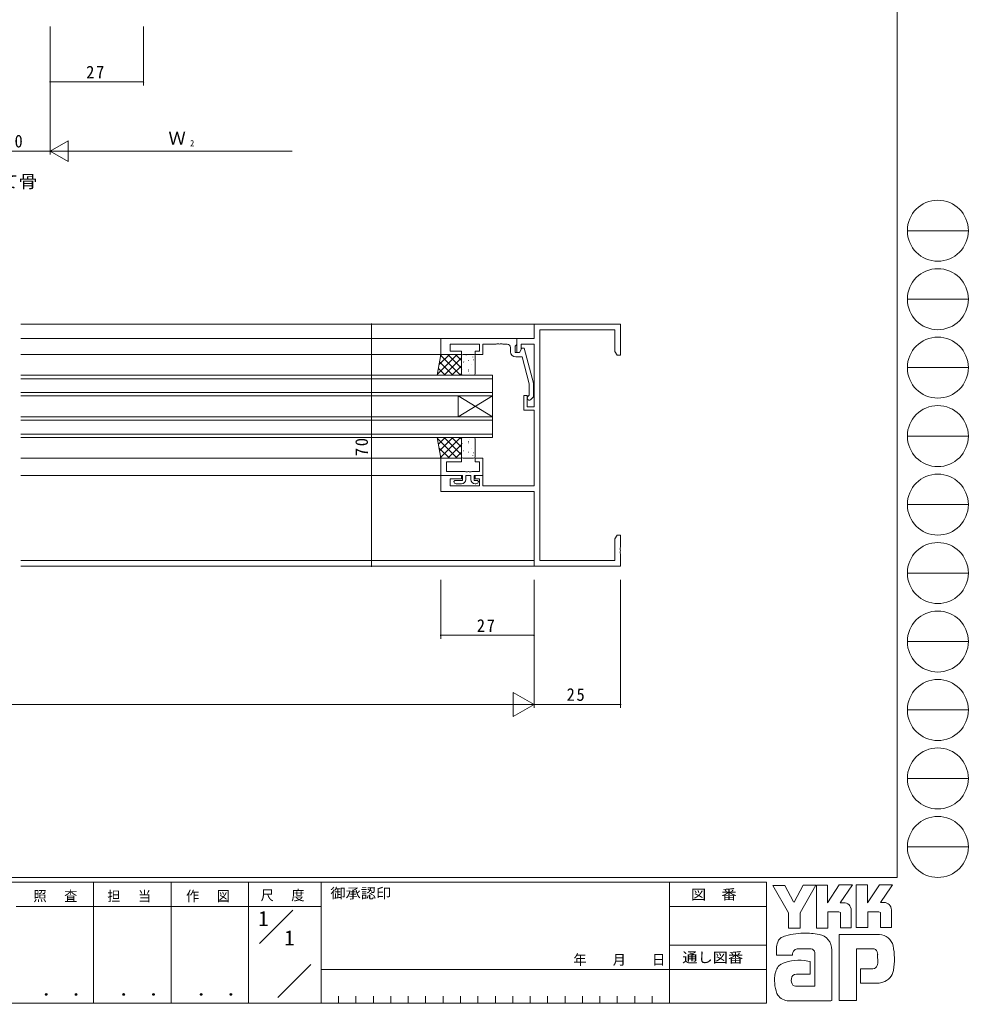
# Model space of a CAD drawing. Units: millimetres on the paper. Extents: x -420 to 373, y -297 to 267.
# Drawn here: x 98.5 to 372.9, y -297 to -12.6 of the extents above; entities that cross this region are included whole.
import ezdxf
from ezdxf.enums import TextEntityAlignment as Align

# ---------------------------------------------------------------- set-up
doc = ezdxf.new("R2010")
doc.units = ezdxf.units.MM
for name, color, linetype, lineweight in [('0-1_YKK_ZWAK', 7, 'Continuous', 9), ('0-3_YKK_11', 7, 'Continuous', 9), ('0-4_YKK_12', 2, 'Continuous', 9), ('0-5_YKK_13', 4, 'Continuous', 9), ('0-6_YKK_D', 6, 'Continuous', 9)]:
    doc.layers.add(name, color=color, linetype=linetype, lineweight=lineweight)
doc.layers.add('0-2_USER1', color=3, linetype='Continuous')
doc.styles.add('ＭＳ ゴシック', font='')
doc.styles.get('ＭＳ ゴシック').set_extended_font_data('MS Gothic')

msp = doc.modelspace()

# ---------------------------------------------------------------- linework, layer by layer
at = {"layer": '0-1_YKK_ZWAK'}
for p, q in [((352.3, 264.4), (352.3, -260.6)), ((355.276, -73.616), (372.916, -73.616)), ((355.276, -93.412), (372.916, -93.412)), ((355.276, -113.208), (372.916, -113.208)), ((355.276, -133.004), (372.916, -133.004)), ((355.276, -152.8), (372.916, -152.8)), ((355.276, -172.596), (372.916, -172.596)), ((355.276, -192.392), (372.916, -192.392)), ((355.276, -212.188), (372.916, -212.188)), ((355.276, -231.984), (372.916, -231.984)), ((355.276, -251.78), (372.916, -251.78)), ((352.3, -260.6), (-417.7, -260.6)), ((314.5, -262), (-417.7, -262)), ((119.9, -262), (119.9, -297)), ((142.3, -262), (142.3, -297)), ((164.7, -262), (164.7, -297)), ((185.7, -262), (185.7, -297)), ((286.5, -262), (286.5, -297)), ((314.5, -262), (314.5, -297)), ((316.337, -262.906), (319.851, -262.906)), ((320.932, -270.799), (316.337, -262.906)), ((325.136, -262.798), (322.581, -267.771)), ((328.96, -275.231), (328.96, -262.825)), ((340.474, -262.717), (343.745, -262.717)), ((340.474, -275.123), (340.474, -262.717)), ((347.178, -262.717), (350.962, -262.717)), ((350.583, -263.365), (347.461, -267.825)), ((350.962, -262.717), (350.583, -263.365)), ((165.684, -268.999), (97.5, -268.999)), ((165.684, -268.999), (185.7, -268.999)), ((167.87, -279.736), (177.564, -270.043)), ((286.5, -269), (314.5, -269)), ((336.879, -267.906), (335.84, -267.906)), ((339.042, -270.069), (339.042, -275.15)), ((348.501, -267.825), (347.461, -267.825)), ((350.664, -270.069), (350.664, -275.096)), ((335.474, -270.582), (332.284, -270.582)), ((343.88, -270.555), (343.88, -275.123)), ((347.069, -270.555), (343.88, -270.555)), ((347.502, -270.717), (347.069, -270.555)), ((347.502, -275.096), (347.502, -270.717)), ((343.88, -275.123), (340.474, -275.123)), ((347.502, -275.046), (347.553, -275.096)), ((350.664, -275.096), (347.502, -275.096)), ((347.124, -277.096), (335.528, -277.096)), ((335.528, -277.096), (335.528, -296.206)), ((286.5, -280.199), (314.5, -280.199)), ((317.418, -283.07), (317.418, -281.141)), ((327.446, -281.205), (323.748, -281.275)), ((340.555, -281.259), (345.204, -281.259)), ((340.555, -296.206), (340.555, -281.259)), ((322.067, -283.07), (317.418, -283.07)), ((328.527, -292.071), (328.527, -282.34)), ((333.42, -281.583), (333.42, -296.179)), ((346.673, -282.756), (346.691, -285.391)), ((173.172, -295.345), (182.696, -285.821)), ((185.7, -287.2), (286.5, -287.2)), ((314.5, -287.199), (286.5, -287.199)), ((341.772, -286.989), (341.772, -291.125)), ((345.313, -286.989), (341.772, -286.989)), ((327.176, -288.53), (323.181, -288.535)), ((322.905, -292.071), (328.527, -292.071)), ((328.095, -292.071), (328.446, -292.071)), ((328.527, -292.07), (328.528, -292.071)), ((341.772, -291.125), (347.097, -291.125)), ((347.097, -291.125), (348.178, -290.882)), ((190.74, -294.9), (190.74, -297)), ((195.78, -294.9), (195.78, -297)), ((200.82, -294.9), (200.82, -297)), ((205.86, -294.9), (205.86, -297)), ((210.9, -294.9), (210.9, -297)), ((215.94, -294.9), (215.94, -297)), ((220.98, -294.9), (220.98, -297)), ((226.02, -294.9), (226.02, -297)), ((231.06, -294.9), (231.06, -297)), ((236.1, -294.9), (236.1, -297)), ((241.14, -294.9), (241.14, -297)), ((246.18, -294.9), (246.18, -297)), ((251.22, -294.9), (251.22, -297)), ((256.26, -294.9), (256.26, -297)), ((261.3, -294.9), (261.3, -297)), ((266.34, -294.9), (266.34, -297)), ((271.38, -294.9), (271.38, -297)), ((276.42, -294.9), (276.42, -297)), ((281.46, -294.9), (281.46, -297)), ((-417.7, -297), (314.5, -297)), ((322.067, -296.26), (320.58, -296.26)), ((333.095, -296.233), (322.067, -296.26)), ((333.42, -296.179), (333.095, -296.233))]:
    msp.add_line(p, q, dxfattribs=at)
for points in [[(319.851, -262.906), (322.364, -267.609), (322.581, -267.771)], [(325.136, -262.798), (328.762, -262.798), (324.229, -270.826)], [(328.96, -262.825), (332.176, -262.825), (332.176, -267.923), (335.555, -262.771)], [(335.555, -262.771), (339.38, -262.771), (335.84, -267.906)], [(343.745, -262.717), (343.745, -267.908), (347.178, -262.717)], [(324.229, -270.826), (324.229, -275.258), (320.932, -275.258), (320.932, -270.799)], [(332.284, -270.582), (332.284, -275.231), (328.96, -275.231)], [(339.042, -275.15), (335.906, -275.15), (335.906, -270.744), (335.474, -270.582)], [(326.473, -284.773), (327.176, -284.935), (327.176, -288.53)], [(335.528, -296.206), (339.772, -296.206), (340.555, -296.206)]]:
    msp.add_lwpolyline(points, dxfattribs=at)
for centre in [(364.096, -73.616), (364.096, -93.412), (364.096, -113.208), (364.096, -133.004), (364.096, -152.8), (364.096, -172.596), (364.096, -192.392), (364.096, -212.188), (364.096, -231.984), (364.096, -251.78)]:
    msp.add_circle(centre, 8.82, dxfattribs=at)
for centre, radius, start, end in [((336.879, -270.069), 2.163, 0.00165, 89.99603), ((348.501, -269.988), 2.163, 0.00165, 89.99603), ((320.106, -280.055), 2.444, 109.02126, 161.51263), ((325.222, -294.401), 17.68, 89.89165, 109.30847), ((325.741, -297.463), 20.748, 78.78009, 91.46938), ((329.03, -281.496), 4.449, 40.66422, 80.31693), ((328.809, -281.485), 4.612, 358.78058, 38.76563), ((346.972, -281.44), 4.341, 14.44571, 87.08746), ((322.459, -281.166), 5.037, 158.41083, 179.71774), ((323.615, -282.971), 1.701, 85.50551, 126.78038), ((326.956, -282.754), 1.625, 14.75519, 72.44994), ((345.365, -282.479), 1.229, 16.43123, 96.91661), ((330.666, -284.187), 20.86, 350.99026, 10.67624), ((324.175, -283.007), 2.109, 138.46381, 181.71359), ((343.031, -283.208), 3.673, 4.93422, 17.03551), ((320.927, -288.927), 3.908, 121.8271, 169.08475), ((324.02, -297.854), 13.309, 79.38097, 112.05824), ((345.314, -285.684), 1.306, 269.95467, 342.90144), ((343.01, -285.041), 3.697, 343.6902, 354.75362), ((327.949, -290.395), 11.082, 168.76372, 199.80078), ((324.082, -290.328), 2.369, 171.08202, 216.71922), ((323.19, -289.979), 1.445, 90.33952, 178.03638), ((347.035, -286.745), 4.291, 285.4429, 349.90448), ((323.15, -290.565), 1.526, 230.97279, 260.7549), ((320.94, -292.443), 3.823, 207.31435, 263.59464)]:
    msp.add_arc(centre, radius, start, end, dxfattribs=at)
at = {"layer": '0-3_YKK_11'}
for p, q in [((247.3, -100.6), (272.3, -100.6)), ((247.3, -104.8), (247.3, -100.6)), ((270.67, -102.23), (248.93, -102.23)), ((248.93, -102.23), (248.93, -168.97)), ((270.67, -108.509), (270.67, -102.23)), ((272.3, -100.6), (272.3, -109.6)), ((220.3, -104.8), (220.3, -109.4)), ((242.3, -104.8), (220.3, -104.8)), ((242.3, -104.8), (247.3, -104.8)), ((223, -108.4), (223, -106.43)), ((223, -106.43), (231.5, -106.43)), ((238.258, -106.43), (239.5, -106.43)), ((240.5, -107.43), (240.5, -108.6)), ((243.793, -107.6), (243.1, -108.8)), ((243.6, -107.934), (243.1, -108.8)), ((244.393, -107.6), (243.793, -107.6)), ((247.1, -117.703), (244.393, -107.6)), ((247.3, -124.5), (247.3, -106.43)), ((220.3, -109.4), (226.3, -109.4)), ((226.3, -108.4), (223, -108.4)), ((226.3, -109.4), (226.3, -108.4)), ((242, -110.1), (243.82, -110.1)), ((243.82, -110.1), (245.9, -117.861)), ((245.9, -117.861), (245.9, -121.151)), ((247.1, -121.649), (247.1, -117.703)), ((244.3, -125.5), (244.3, -121.3)), ((245.9, -121.151), (245.476, -121.576)), ((246.324, -122.424), (247.1, -121.649)), ((247.3, -125.5), (244.3, -125.5)), ((247.3, -147.37), (247.3, -125.5)), ((220.3, -139.4), (220.3, -144.4)), ((226.3, -139.4), (220.3, -139.4)), ((221.93, -143.2), (221.93, -140.4)), ((221.93, -140.4), (226.3, -140.4)), ((226.3, -140.4), (226.3, -139.4)), ((231.5, -140.4), (231.5, -143.2)), ((232.5, -144.4), (232.5, -139.4)), ((220.3, -144.4), (226.3, -144.4)), ((220.3, -144.4), (226.6, -144.4)), ((220.3, -149), (220.3, -144.4)), ((227.342, -143.2), (221.93, -143.2)), ((226.3, -144.4), (226.3, -145.4)), ((227.525, -143.32), (227.342, -143.2)), ((228.075, -143.32), (227.525, -143.32)), ((227.6, -144.4), (229, -144.4)), ((227.6, -145.5), (227.6, -144.4)), ((229, -144.4), (229, -145.5)), ((232.5, -144.4), (232.5, -147.37)), ((226.3, -145.4), (223, -145.4)), ((223, -145.4), (223, -147.37)), ((223, -147.37), (231.5, -147.37)), ((224.8, -146.8), (226.3, -146.8)), ((230.3, -146.8), (230.5, -146.8)), ((231.5, -147.37), (231.5, -145.4)), ((232.5, -147.37), (247.3, -147.37)), ((247.3, -149), (220.3, -149)), ((247.3, -170.6), (247.3, -149)), ((272.3, -161.6), (272.3, -165.142)), ((270.67, -168.97), (270.67, -162.691)), ((272.3, -167.058), (272.3, -170.6)), ((272.3, -170.6), (247.3, -170.6)), ((248.93, -168.97), (270.67, -168.97))]:
    msp.add_line(p, q, dxfattribs=at)
for points in [[(243.1, -108.8), (241.8, -108.8), (241.8, -107), (242, -106.8), (242.3, -106.5), (242.3, -104.8)], [(243.1, -108.8), (242.3, -108.8), (242.3, -104.8)], [(231.5, -106.43), (231.5, -108.4), (230.3, -108.4), (230.3, -109.4), (232.5, -109.4), (232.5, -106.43), (236.342, -106.43), (236.525, -106.31), (237.075, -106.31), (237.258, -106.43), (237.342, -106.43), (237.525, -106.31), (238.075, -106.31), (238.258, -106.43)], [(247.3, -106.43), (243.6, -106.43), (243.6, -107.934)], [(272.3, -109.6), (271.3, -109.6), (270.67, -108.509)], [(244.3, -121.3), (245.3, -121.3), (245.3, -124.5), (247.3, -124.5)], [(232.5, -139.4), (230.3, -139.4), (230.3, -140.4), (231.5, -140.4)], [(226.6, -144.4), (226.6, -145.8), (224.4, -145.8), (224.1, -146.1)], [(231.5, -143.2), (229.258, -143.2), (229.075, -143.32), (228.525, -143.32), (228.342, -143.2), (228.258, -143.2), (228.075, -143.32)], [(231.2, -146.1), (230.9, -145.8), (230, -145.8), (230, -144.4), (232.5, -144.4)], [(231.5, -145.4), (230.3, -145.4), (230.3, -144.4), (232.5, -144.4)], [(270.67, -162.691), (271.3, -161.6), (272.3, -161.6)], [(272.3, -165.142), (272.18, -165.325), (272.18, -165.875), (272.3, -166.058), (272.3, -166.142), (272.18, -166.325), (272.18, -166.875), (272.3, -167.058)]]:
    msp.add_lwpolyline(points, dxfattribs=at)
for centre, radius, start, end in [((239.5, -107.43), 1, 0, 89.99998), ((242, -108.6), 1.5, 180, 269.99998), ((245.9, -122), 0.6, 134.99998, 315), ((224.8, -146.1), 0.7, 180, 269.99998), ((226.3, -145.5), 1.3, 270, 359.99998), ((230.3, -145.5), 1.3, 180, 269.99998), ((230.5, -146.1), 0.7, 270, 359.99998)]:
    msp.add_arc(centre, radius, start, end, dxfattribs=at)
at = {"layer": '0-4_YKK_12'}
for p, q in [((247.3, -100.6), (98.8, -100.6)), ((220.6, -104.8), (98.8, -104.8)), ((220.8, -109.4), (98.8, -109.4)), ((235.3, -115.4), (98.8, -115.4)), ((235.3, -116.4), (98.8, -116.4)), ((235.3, -121.4), (235.3, -115.4)), ((235.3, -120.4), (98.8, -120.4)), ((235.3, -121.4), (98.8, -121.4)), ((225.3, -121.4), (225.3, -127.4)), ((235.3, -127.4), (225.3, -121.4)), ((235.3, -121.4), (225.3, -127.4)), ((235.3, -121.4), (235.3, -127.4)), ((235.3, -127.4), (98.8, -127.4)), ((235.3, -133.4), (235.3, -127.4)), ((235.3, -128.4), (98.8, -128.4)), ((235.3, -132.4), (98.8, -132.4)), ((235.3, -133.4), (98.8, -133.4)), ((220.598, -139.4), (98.8, -139.4)), ((220.6, -144.4), (98.8, -144.4)), ((247.3, -168.97), (98.8, -168.97)), ((247.6, -170.6), (98.8, -170.6))]:
    msp.add_line(p, q, dxfattribs=at)
at = {"layer": '0-5_YKK_13'}
for p, q in [((219.3, -115.4), (220.3, -109.4)), ((219.349, -115.104), (225.053, -109.4)), ((219.798, -112.41), (222.808, -109.4)), ((220.247, -109.716), (220.563, -109.4)), ((220.267, -109.601), (226.066, -115.4)), ((220.3, -109.4), (226.3, -109.4)), ((221.298, -115.4), (226.3, -110.398)), ((222.311, -109.4), (226.3, -113.389)), ((224.556, -109.4), (226.3, -111.144)), ((226.3, -109.4), (226.3, -115.4)), ((226.3, -109.9), (226.3, -114.9)), ((229.8, -109.4), (226.8, -109.4)), ((227.655, -109.51), (227.679, -109.554)), ((229.545, -110.101), (229.569, -110.145)), ((230.3, -114.9), (230.3, -109.9)), ((219.625, -113.45), (221.576, -115.4)), ((219.946, -111.525), (223.821, -115.4)), ((223.543, -115.4), (226.3, -112.643)), ((226.395, -112.927), (226.402, -112.934)), ((226.488, -113.611), (226.512, -113.655)), ((226.921, -111.535), (226.945, -111.578)), ((228.378, -111.108), (228.385, -111.114)), ((229.112, -112.178), (229.136, -112.221)), ((229.792, -110.936), (229.88, -110.983)), ((226.3, -115.4), (219.3, -115.4)), ((219.304, -115.374), (219.331, -115.4)), ((225.788, -115.4), (226.3, -114.888)), ((226.8, -115.4), (229.8, -115.4)), ((228.267, -113.826), (228.356, -113.872)), ((228.378, -114.202), (228.402, -114.246)), ((228.562, -114.869), (228.57, -114.875)), ((219.3, -133.4), (220.3, -139.4)), ((226.3, -133.4), (219.3, -133.4)), ((219.304, -133.426), (219.331, -133.4)), ((219.625, -135.35), (221.576, -133.4)), ((219.946, -137.275), (223.821, -133.4)), ((220.267, -139.199), (226.066, -133.4)), ((221.298, -133.4), (226.3, -138.402)), ((223.543, -133.4), (226.3, -136.157)), ((225.788, -133.4), (226.3, -133.912)), ((226.3, -139.4), (226.3, -133.4)), ((226.8, -133.4), (229.8, -133.4)), ((219.349, -133.696), (225.053, -139.4)), ((219.798, -136.39), (222.808, -139.4)), ((222.311, -139.4), (226.3, -135.411)), ((226.3, -138.9), (226.3, -133.9)), ((226.395, -135.873), (226.402, -135.866)), ((226.488, -135.189), (226.512, -135.145)), ((228.267, -134.974), (228.356, -134.928)), ((228.378, -134.598), (228.402, -134.554)), ((228.562, -133.931), (228.57, -133.925)), ((230.3, -133.9), (230.3, -138.9)), ((220.247, -139.084), (220.563, -139.4)), ((224.556, -139.4), (226.3, -137.656)), ((226.921, -137.265), (226.945, -137.221)), ((227.655, -139.29), (227.679, -139.246)), ((228.378, -137.692), (228.385, -137.685)), ((229.112, -136.622), (229.136, -136.578)), ((229.545, -138.699), (229.569, -138.655)), ((229.792, -137.864), (229.88, -137.817)), ((220.3, -139.4), (226.3, -139.4)), ((229.8, -139.4), (226.8, -139.4))]:
    msp.add_line(p, q, dxfattribs=at)
for centre, start, end in [((226.8, -109.9), 90, 180), ((229.8, -109.9), 359.99998, 90), ((226.8, -114.9), 180, 270), ((229.8, -114.9), 270, 0), ((226.8, -133.9), 90, 180), ((229.8, -133.9), 0, 90), ((226.8, -138.9), 180, 270), ((229.8, -138.9), 270, 0)]:
    msp.add_arc(centre, 0.5, start, end, dxfattribs=at)
at = {"layer": '0-6_YKK_D'}
for p, q in [((107.3, -14.6), (107.3, -51.6)), ((107.3, -14.6), (107.3, -51.6)), ((134.3, -14.6), (134.3, -31.6)), ((107.3, -30.6), (134.3, -30.6)), ((107.3, -50.6), (112.496, -47.6)), ((112.496, -53.6), (112.496, -47.6)), ((87.3, -50.6), (107.3, -50.6)), ((107.3, -50.6), (112.496, -53.6)), ((107.3, -50.6), (117.692, -50.6)), ((113.3, -50.6), (177.3, -50.6)), ((216.3, -100.6), (199.3, -100.6)), ((200.3, -100.6), (200.3, -170.6)), ((216.3, -170.6), (199.3, -170.6)), ((220.3, -174.6), (220.3, -191.6)), ((247.3, -174.6), (247.3, -211.6)), ((247.3, -174.6), (247.3, -191.6)), ((247.3, -174.6), (247.3, -211.6)), ((272.3, -174.6), (272.3, -211.6)), ((220.3, -190.6), (247.3, -190.6)), ((247.3, -210.6), (241.238, -207.1)), ((241.238, -207.1), (241.238, -214.1)), ((240.3, -210.6), (-45.7, -210.6)), ((247.3, -210.6), (235.176, -210.6)), ((247.3, -210.6), (241.238, -214.1)), ((247.3, -210.6), (272.3, -210.6))]:
    msp.add_line(p, q, dxfattribs=at)
for centre, start, end in [((107.3, -30.6), 0, 180), ((107.3, -30.6), 180, 0), ((134.3, -30.6), 0, 180), ((134.3, -30.6), 180, 0), ((200.3, -100.6), 90, 270), ((200.3, -100.6), 270, 90), ((200.3, -170.6), 90, 270), ((200.3, -170.6), 270, 90), ((220.3, -190.6), 0, 180), ((247.3, -190.6), 0, 180), ((220.3, -190.6), 180, 0), ((247.3, -190.6), 180, 0), ((272.3, -210.6), 0, 180), ((272.3, -210.6), 180, 0)]:
    msp.add_arc(centre, 0.106, start, end, dxfattribs=at)

# ---------------------------------------------------------------- texts
at = {"layer": '0-1_YKK_ZWAK', "style": 'ＭＳ ゴシック', "width": 1.1}
for s, p in [('御承認印', (188.367, -267.533)), ('図\u3000番', (292.698, -267.862)), ('通し図番', (290.179, -286.085))]:
    msp.add_text(s, height=2.933, dxfattribs=at).set_placement(p, align=Align.BOTTOM_LEFT)
at = {"layer": '0-1_YKK_ZWAK', "color": 3, "style": 'ＭＳ ゴシック', "width": 1.15}
for p in [(101.955, -295.946), (124.355, -295.946), (146.755, -295.946)]:
    msp.add_text(' ． ．', height=3.666, dxfattribs=at).set_placement(p, align=Align.BOTTOM_LEFT)
at = {"layer": '0-1_YKK_ZWAK', "char_height": 2.933, "attachment_point": 7, "style": 'ＭＳ ゴシック'}
for s, insert in [('\\T1.17;\\W0.95;照\\~\\~査', (102.489, -267.78)), ('\\T1.17;\\W0.95;担\\~\\~当', (123.855, -267.78)), ('\\T1.17;\\W0.95;作\\~\\~図', (146.62, -267.762)), ('\\T1.17;\\W0.95;尺\\~\\~度', (168.212, -267.537)), ('\\T1.2;\\W0.95;年\\~\\~\\~月\\~\\~\\~日', (258.676, -286.169))]:
    msp.add_mtext(s, dxfattribs=dict(at, insert=insert))
at = {"layer": '0-2_USER1', "style": 'ＭＳ ゴシック', "width": 1.1}
msp.add_text('たて骨', height=3.666, dxfattribs=at).set_placement((87.184, -62.32), align=Align.BOTTOM_LEFT)
at = {"layer": '0-2_USER1', "style": 'ＭＳ ゴシック'}
for p in [(167.5, -275.999), (175.033, -281.599)]:
    msp.add_text('1', height=4.399, dxfattribs=at).set_placement(p, align=Align.BOTTOM_LEFT)
at = {"layer": '0-6_YKK_D', "color": 3, "style": 'ＭＳ ゴシック'}
msp.add_text('Ｗ', height=3.666, dxfattribs=at).set_placement((141.548, -49.8), align=Align.BOTTOM_LEFT)
at = {"layer": '0-6_YKK_D', "color": 4, "style": 'ＭＳ ゴシック'}
msp.add_text('2', height=1.833, dxfattribs=at).set_placement((147.785, -49.8), align=Align.BOTTOM_LEFT)
at = {"layer": '0-6_YKK_D', "color": 3, "char_height": 3.666, "attachment_point": 7, "style": 'ＭＳ ゴシック'}
for s, insert in [('\\T1.21;\\W0.95;27', (117.742, -29.6)), ('\\T1.21;\\W0.95;20', (94.157, -49.6)), ('\\T1.21;\\W0.95;27', (230.742, -189.6)), ('\\T1.21;\\W0.95;25', (256.718, -209.6))]:
    msp.add_mtext(s, dxfattribs=dict(at, insert=insert))
at = {"layer": '0-6_YKK_D', "color": 3, "insert": (199.3, -138.792), "char_height": 3.666, "attachment_point": 7, "rotation": 90, "style": 'ＭＳ ゴシック'}
msp.add_mtext('\\T1.21;\\W0.95;70', dxfattribs=at)

doc.saveas('drawing.dxf')
